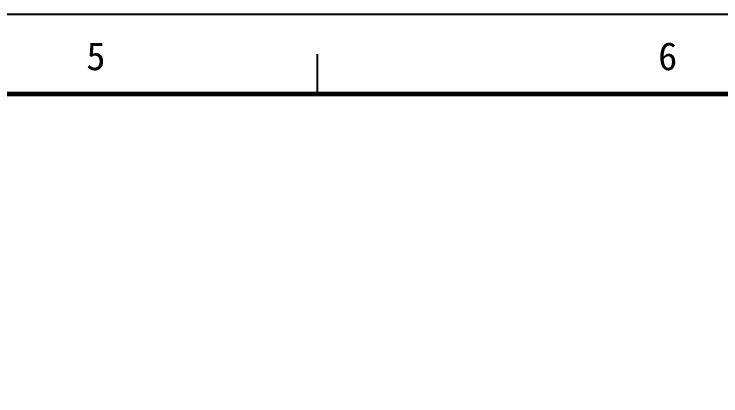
# Model space of a CAD drawing. Header units: millimetres. Extents: x 9671 to 25689, y -17516 to -2951.
# Drawn here: x 23949.5 to 24038.2, y -4225.7 to -4177.8 of the extents above; entities that cross this region are included whole.
import ezdxf

# ---------------------------------------------------------------- set-up
doc = ezdxf.new("R2010")
doc.units = ezdxf.units.MM
doc.styles.add('QSDI', font='SimSun.ttf', dxfattribs={"width": 0.8})

# ---------------------------------------------------------------- blocks, each defined once
blk = doc.blocks.new('2#图框，横')
for p, q in [((7777.695, 420), (8371.695, 420)), ((8152.07, 415), (8152.07, 410))]:
    blk.add_line(p, q)
blk.add_lwpolyline([(7802.695, 10, 1, 1, 0), (7802.695, 410, 0.6, 0.6, 0), (8361.695, 410, 0.6, 0.6, 0), (8361.695, 10, 0.6, 0.6, 0)], format="xyseb", close=True)
at = {"style": 'QSDI'}
for s, p in [('5', (8123.109, 412.982)), ('6', (8194.859, 412.982))]:
    blk.add_text(s, height=3.5, dxfattribs=at).set_placement(p)

msp = doc.modelspace()

# ---------------------------------------------------------------- block references
msp.add_blockref('2#图框，横', (15835.452, -4597.838))

doc.saveas('drawing.dxf')
